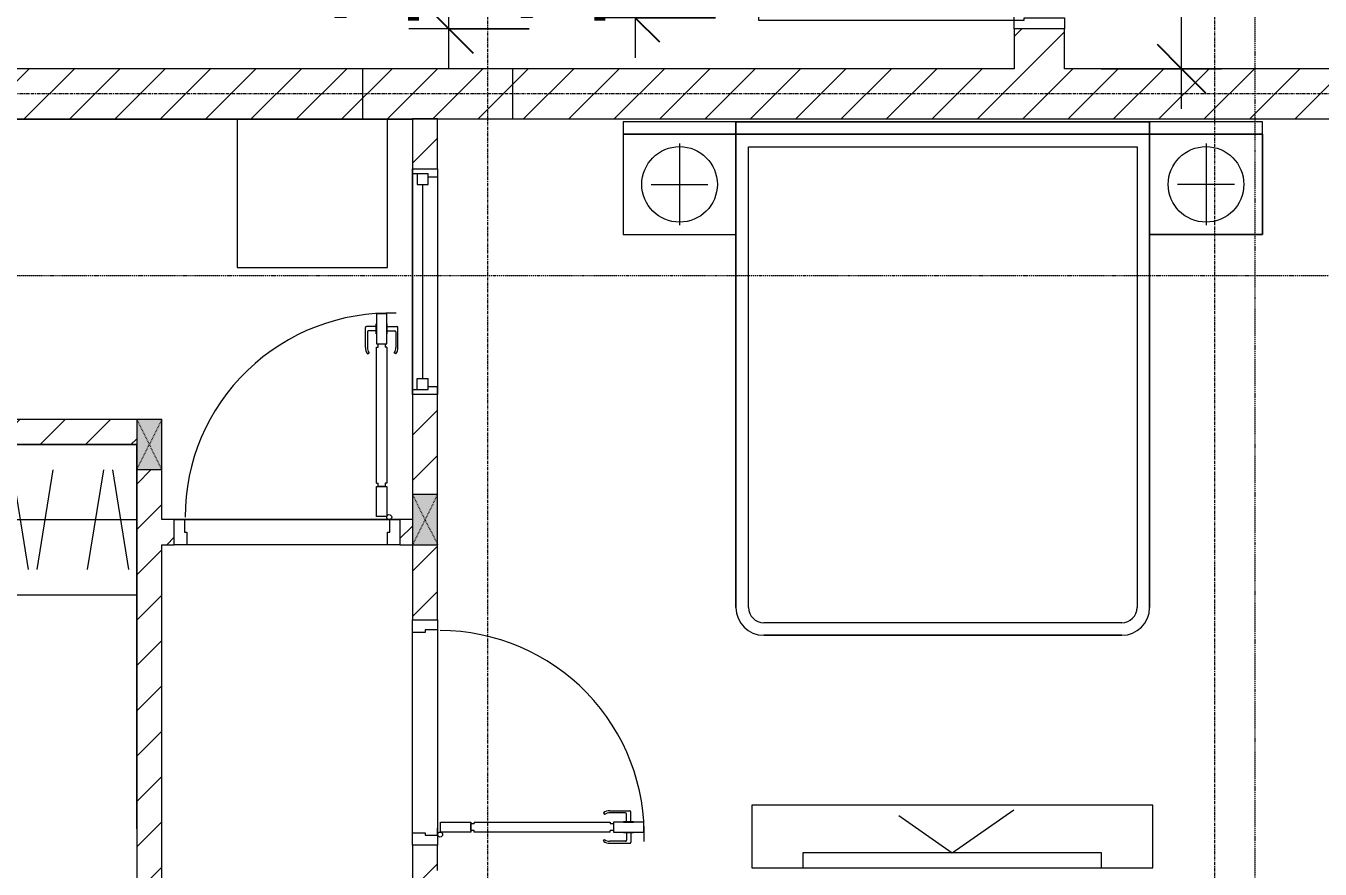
# Model space of a CAD drawing. Header units: millimetres. Extents: x 1591 to 239243, y -15958 to 82755.
# Drawn here: x 212209 to 217371, y 66842 to 70208 of the extents above; entities that cross this region are included whole.
import ezdxf

# ---------------------------------------------------------------- set-up
doc = ezdxf.new("R2010")
doc.units = ezdxf.units.MM
for name, pattern in [('Dash Dot 3_16_', [7.9375, 4.7625, -1.5875, 0, -1.5875]), ('Dash_2_', [6, 3, -3]), ('Grid Line', [22.225, 12.7, -3.175, 3.175, -3.175])]:
    doc.linetypes.add(name, pattern=pattern)
for name, color, linetype, lineweight in [('0-1', 250, 'Continuous', 5), ('A-ANNO-DIMS', 211, 'Continuous', 9), ('A-ANNO-DIMS-160', 211, 'Continuous', 9), ('A-DETL-GENF-1', 9, 'Continuous', 9), ('A-DETL-GENF-2', 10, 'Continuous', 9), ('A-DOOR-1', 254, 'Continuous', 9), ('A-DOOR-2', 9, 'Continuous', 9), ('A-DOOR-3', 10, 'Continuous', 9), ('A-DOOR-FRAM-1', 10, 'Continuous', 9), ('A-FLOR-1', 7, 'Continuous', 9), ('A-FLOR-2', 9, 'Continuous', 9), ('A-GLAZ-1', 254, 'Continuous', 9), ('A-GLAZ-2', 9, 'Continuous', 9), ('A-WALL-1', 253, 'Continuous', 18), ('A-WALL-2', 9, 'Continuous', 9), ('A-WALL-3', 113, 'Continuous', 18), ('A-WALL-PATT-1', 10, 'Continuous', 9), ('A-WALL-PATT-2', 111, 'Continuous', 9), ('G-ANNO-SYMB-1', 111, 'Dash Dot 3_16_', 18), ('G-IMPT-1', 254, 'Continuous', 9), ('I-FURN', 30, 'Continuous', 9), ('I-FURN-1', 254, 'Continuous', 9), ('S-COLS', 52, 'Continuous', 9), ('S-COLS-2', 250, 'Continuous', 18), ('S-COLS-4', 254, 'Continuous', 9), ('S-COLS-5', 253, 'Continuous', 18), ('S-COLS-HDLN-1', 9, 'Dash_2_', 9), ('S-GRID-1', 1, 'Grid Line', 9)]:
    doc.layers.add(name, color=color, linetype=linetype, lineweight=lineweight)
doc.styles.add('UTM Avo', font='UTM Avo.ttf', dxfattribs={"width": 0.9, "height": 400})
doc.dimstyles.new('1_Dim_chi_tiet_2_5', dxfattribs={"dimscale": 304.8, "dimtxt": 399.720379, "dimasz": 0.629921, "dimexe": 0.524934, "dimexo": 0.0625, "dimgap": 0.052493, "dimtad": 1, "dimdec": 0, "dimrnd": 5, "dimzin": 0, "dimdsep": 46, "dimtxsty": 'UTM Avo', "dimblk1": 'OBLIQUE', "dimblk2": 'OBLIQUE', "dimsah": 1, "dimcen": 0.09, "dimdle": 0.524934, "dimazin": 0, "dimtfac": 1, "dimtdec": 4, "dimtix": 1, "dimtmove": 0, "dimatfit": 3, "dimfxl": 1.049869, "dimfxlon": 1, "dimtvp": 1, "dimtolj": 1, "dimtzin": 0, "dimarcsym": 2})
pattern_1 = [(45, (0, 0), (-90.50967, 90.50967), [])]
pattern_2 = [(45, (101998.83, 0), (-90.50967, 90.50967), [])]

# ---------------------------------------------------------------- blocks, each defined once
blk = doc.blocks.new('NCV_TKTC_KET CAU_rvt-1-TKCS_MB TẦNG 5')
at = {"layer": 'A-FLOR-1'}
for p, q in [((108052.6, 69835.3), (111052.6, 69835.3)), ((111052.6, 69835.3), (111652.6, 69835.3)), ((111652.6, 69835.3), (111752.1, 69835.3)), ((111752.1, 69835.3), (111752.1, 68238.1)), ((111752.1, 68238.1), (110752.6, 68238.1))]:
    blk.add_line(p, q, dxfattribs=at)
at = {"layer": 'S-COLS-2'}
for p, q in [((111552.6, 70036.9), (111552.6, 69836.9)), ((112152.6, 70036.9), (111552.6, 70036.9)), ((112152.6, 69836.9), (112152.6, 70036.9)), ((111552.6, 69836.9), (112152.6, 69836.9))]:
    blk.add_line(p, q, dxfattribs=at)
blk = doc.blocks.new('DOOR_CW_01 CANH MO-PANEL KINH - DIW_01-900x2200-CỬA GỖ VÂN LAMINATE-553375-TKCS_MB TẦNG 5')
at = {"layer": 'A-DETL-GENF-1'}
for p, q in [((-397, -182), (-397, -62)), ((-397, -62), (-357, -62)), ((-357, -62), (-357, -182)), ((-357, -182), (-397, -182)), ((-397, -196), (-391, -196)), ((-397, -738), (-397, -196)), ((-391, -196), (-391, -182)), ((-391, -182), (-363, -182)), ((-363, -182), (-363, -196)), ((-357, -196), (-363, -196)), ((-357, -196), (-357, -738)), ((-433.9, -711.2), (-427.3, -715.8)), ((-320.1, -711.2), (-326.7, -715.8)), ((-442, -737), (-442, -816.5)), ((-434, -799.5), (-434, -737)), ((-397, -738), (-391, -738)), ((-357, -752), (-397, -752)), ((-397, -752), (-397, -872)), ((-391, -752), (-391, -738)), ((-363, -752), (-391, -752)), ((-357, -738), (-363, -738)), ((-363, -738), (-363, -752)), ((-357, -872), (-357, -752)), ((-320, -799.5), (-320, -737)), ((-312, -737), (-312, -816.5)), ((-399, -820.5), (-438, -820.5)), ((-399, -803.5), (-430, -803.5)), ((-399, -792.2), (-399, -831.8)), ((-397, -792.2), (-399, -792.2)), ((-397, -792.2), (-397, -831.8)), ((-357, -792.2), (-357, -831.8)), ((-357, -792.2), (-355, -792.2)), ((-355, -792.2), (-355, -831.8)), ((-355, -803.5), (-324, -803.5)), ((-355, -820.5), (-316, -820.5)), ((-399, -831.8), (-397, -831.8)), ((-397, -872), (-357, -872)), ((-355, -831.8), (-357, -831.8))]:
    blk.add_line(p, q, dxfattribs=at)
blk.add_circle((-407, -60), 10, dxfattribs=at)
for centre, radius, start, end in [((-407, -60), 814, 268, 0), ((-397, -737), 45, 145, 180), ((-397, -737), 37, 145, 180), ((-357, -737), 37, 0, 35), ((-357, -737), 45, 360, 35), ((-438, -816.5), 4, 180, 270), ((-430, -799.5), 4, 180, 270), ((-324, -799.5), 4, 270, 0), ((-316, -816.5), 4, 270, 0)]:
    blk.add_arc(centre, radius, start, end, dxfattribs=at)
at = {"layer": 'A-DOOR-2'}
for p, q in [((-450, -50), (-450, 50)), ((-450, 50), (-400, 50)), ((-400, 50), (-400, 0)), ((400, 0), (400, 50)), ((400, 50), (450, 50)), ((450, 50), (450, -50)), ((-410, -50), (-450, -50)), ((-410, 0), (-410, -50)), ((-400, 0), (-410, 0)), ((-407, -50), (-382, -50)), ((410, 0), (400, 0)), ((410, -50), (410, 0)), ((450, -50), (410, -50))]:
    blk.add_line(p, q, dxfattribs=at)
blk = doc.blocks.new('M_Fixed - 900 x 1400-901190-TKCS_MB TẦNG 5')
at = {"layer": 'A-GLAZ-2'}
for p, q in [((-450, 63), (-431, 63)), ((-431, 63), (-431, 0)), ((431, 63), (431, 0)), ((448.9, 63), (431, 63)), ((-431, 44), (-387, 44)), ((-387, 44), (-387, 0)), ((-387, 22), (387, 22)), ((387, 44), (387, 0)), ((431, 44), (387, 44)), ((-450, -37), (-418, -37)), ((-431, 0), (-387, 0)), ((-418, 0), (-418, -37)), ((387, 0), (431, 0)), ((418, 0), (418, -37)), ((450, -37), (418, -37))]:
    blk.add_line(p, q, dxfattribs=at)
blk = doc.blocks.new('GIUONG NGU-2TAB-1600x2000 - GIUONG NGU-2TAB-1600x2000-885815-TKCS_MB TẦNG 5')
at = {"layer": 'I-FURN-1'}
for p, q in [((458.5, 0), (8.5, 0)), ((8.5, 0), (8.5, -50)), ((458.5, -50), (458.5, 0)), ((2108.2, 0), (458.5, 0)), ((458.5, 0), (458.5, -50)), ((458.5, 0), (2108.2, 0)), ((2108.2, -50), (2108.2, 0)), ((458.5, -50), (8.5, -50)), ((8.5, -50), (8.5, -450.3)), ((8.5, -50), (458.5, -50)), ((458.5, -50), (8.5, -50)), ((8.5, -50), (8.5, -450.3)), ((458.5, -450.3), (458.5, -50)), ((2108.2, -50), (458.5, -50)), ((458.5, -50), (458.5, -1938.9)), ((458.5, -50), (2108.2, -50)), ((458.5, -1938.9), (458.5, -50)), ((458.5, -450.3), (458.5, -50)), ((458.5, -50), (2108.2, -50)), ((2558.2, 0), (2108.2, 0)), ((2108.2, 0), (2108.2, -50)), ((2558.2, -50), (2108.2, -50)), ((2108.2, -50), (2108.2, -450.3)), ((2108.2, -1938.9), (2108.2, -50)), ((2108.2, -50), (2558.2, -50)), ((2108.2, -50), (2558.2, -50)), ((2108.2, -450.3), (2108.2, -50)), ((2108.2, -50), (2108.2, -1938.9)), ((2558.2, -50), (2558.2, 0)), ((2558.2, -450.3), (2558.2, -50)), ((2558.2, -50), (2558.2, -450.3)), ((233.5, -86.8), (233.5, -413.5)), ((508.5, -100), (2058.2, -100)), ((508.5, -1938.9), (508.5, -100)), ((2058.2, -100), (2058.2, -1938.9)), ((2333.2, -86.8), (2333.2, -413.5)), ((120.2, -250.2), (346.8, -250.2)), ((2446.5, -250.2), (2219.8, -250.2)), ((8.5, -450.3), (458.5, -450.3)), ((8.5, -450.3), (458.5, -450.3)), ((2108.2, -450.3), (2558.2, -450.3)), ((2558.2, -450.3), (2108.2, -450.3)), ((1997.1, -2000), (569.6, -2000)), ((569.6, -2050), (1997.1, -2050)), ((1997.1, -2050), (569.6, -2050))]:
    blk.add_line(p, q, dxfattribs=at)
for centre in [(233.5, -250.2), (2333.2, -250.2)]:
    blk.add_circle(centre, 150.7, dxfattribs=at)
for centre, radius, start, end in [((569.6, -1938.9), 111.1, 180, 270), ((569.6, -1938.9), 111.1, 180, 270), ((569.6, -1938.9), 61.1, 180, 270), ((1997.1, -1938.9), 111.1, 270, 360), ((1997.1, -1938.9), 61.1, 270, 0), ((1997.1, -1938.9), 111.1, 270, 0)]:
    blk.add_arc(centre, radius, start, end, dxfattribs=at)
blk = doc.blocks.new('TU DO LV A - TU DO LV A-885793-TKCS_MB TẦNG 5')
at = {"layer": 'I-FURN'}
for p, q in [((4.3, 101), (68.9, 499)), ((169, 101), (104.4, 499)), ((202.5, 101), (267.1, 499)), ((404.3, 101), (468.9, 499)), ((569, 101), (504.4, 499)), ((602.5, 101), (667.1, 499)), ((804.3, 101), (868.9, 499)), ((969, 101), (904.4, 499)), ((1002.5, 101), (1067.1, 499)), ((1204.3, 101), (1268.9, 499)), ((1369, 101), (1304.4, 499)), ((1402.5, 101), (1467.1, 499)), ((1604.3, 101), (1668.9, 499)), ((1769, 101), (1704.4, 499)), ((1802.5, 101), (1867.1, 499)), ((2004.3, 101), (2068.9, 499)), ((2169, 101), (2104.4, 499)), ((2202.5, 101), (2267.1, 499)), ((2404.3, 101), (2468.9, 499)), ((2569, 101), (2504.4, 499)), ((2602.5, 101), (2667.1, 499)), ((2804.3, 101), (2868.9, 499)), ((2969, 101), (2904.4, 499)), ((0, 300), (3000, 300)), ((0, 0), (3000, 0))]:
    blk.add_line(p, q, dxfattribs=at)
at = {"layer": 'I-FURN-1'}
blk.add_line((0, 0), (3000, 0), dxfattribs=at)
blk = doc.blocks.new('MAY GIAT - MAY GIAT_dwg-V49-TKCS_MB TẦNG 5')
at = {"layer": 'G-IMPT-1', "flags": 128}
blk.add_lwpolyline([(5, 596.2), (5, 2.3), (605, 2.3), (605, 596.2)], dxfattribs=at)
blk = doc.blocks.new('MAY GIAT - MAY GIAT-V83-TKCS_MB TẦNG 5')
at = {"layer": 'I-FURN-1'}
for p, q in [((5, 596.2), (5, 2.3)), ((605, 2.3), (605, 596.2)), ((5, 2.3), (605, 2.3))]:
    blk.add_line(p, q, dxfattribs=at)
blk.add_blockref('MAY GIAT - MAY GIAT_dwg-V49-TKCS_MB TẦNG 5', (0, 0))
blk = doc.blocks.new('G1_SOF - BO TRU - 100x200-745959-TKCS_MB TẦNG 5')
at = {"layer": 'S-COLS'}
blk.add_hatch(color=256, dxfattribs=at).paths.add_polyline_path([(-50, 100), (-50, -100), (50, -100), (50, 100)])
at = {"layer": 'S-COLS-5'}
for p, q in [((50, 100), (-50, 100)), ((-50, 100), (-50, -100)), ((50, -100), (50, 100)), ((-50, -100), (50, -100))]:
    blk.add_line(p, q, dxfattribs=at)
at = {"layer": 'S-COLS-HDLN-1'}
for p, q in [((50, 100), (-50, -100)), ((-50, 100), (50, -100))]:
    blk.add_line(p, q, dxfattribs=at)
blk = doc.blocks.new('RES_BAN AN - RES_BAN AN-901223-TKCS_MB TẦNG 5')
at = {"layer": 'I-FURN-1'}
for p, q in [((1600, 0), (0, 0)), ((0, 0), (0, -250)), ((1600, -250), (1600, 0)), ((0, -250), (1600, -250))]:
    blk.add_line(p, q, dxfattribs=at)
blk = doc.blocks.new('KE TIVI-2 - KE TIVI-2-885819-TKCS_MB TẦNG 5')
at = {"layer": 'I-FURN-1'}
for p, q in [((-595.6, 0), (-595.6, -60)), ((595.6, 0), (-595.6, 0)), ((595.6, -60), (595.6, 0)), ((-595.6, -60), (595.6, -60)), ((0, -60), (-245.7, -232.1)), ((213, -209.1), (0, -60))]:
    blk.add_line(p, q, dxfattribs=at)
blk = doc.blocks.new('DOOR_CW_01 CANH MO-PANEL KINH - DIG_01-900x2200-CỬA NHÔM KÍNH-901215-TKCS_MB TẦNG 5')
at = {"layer": 'A-DETL-GENF-1'}
for p, q in [((-397, -182), (-397, -62)), ((-397, -62), (-357, -62)), ((-357, -62), (-357, -182)), ((-357, -182), (-397, -182)), ((-397, -196), (-391, -196)), ((-397, -738), (-397, -196)), ((-391, -196), (-391, -182)), ((-391, -182), (-363, -182)), ((-363, -182), (-363, -196)), ((-357, -196), (-363, -196)), ((-357, -196), (-357, -738)), ((-433.9, -711.2), (-427.3, -715.8)), ((-320.1, -711.2), (-326.7, -715.8)), ((-442, -737), (-442, -816.5)), ((-434, -799.5), (-434, -737)), ((-397, -738), (-391, -738)), ((-357, -752), (-397, -752)), ((-397, -752), (-397, -872)), ((-391, -752), (-391, -738)), ((-363, -752), (-391, -752)), ((-357, -738), (-363, -738)), ((-363, -738), (-363, -752)), ((-357, -872), (-357, -752)), ((-320, -799.5), (-320, -737)), ((-312, -737), (-312, -816.5)), ((-399, -820.5), (-438, -820.5)), ((-399, -803.5), (-430, -803.5)), ((-399, -792.2), (-399, -831.8)), ((-397, -792.2), (-399, -792.2)), ((-397, -792.2), (-397, -831.8)), ((-357, -792.2), (-357, -831.8)), ((-357, -792.2), (-355, -792.2)), ((-355, -792.2), (-355, -831.8)), ((-355, -803.5), (-324, -803.5)), ((-355, -820.5), (-316, -820.5)), ((-399, -831.8), (-397, -831.8)), ((-397, -872), (-357, -872)), ((-355, -831.8), (-357, -831.8))]:
    blk.add_line(p, q, dxfattribs=at)
blk.add_circle((-407, -60), 10, dxfattribs=at)
for centre, radius, start, end in [((-407, -60), 814, 268, 0), ((-397, -737), 45, 145, 180), ((-397, -737), 37, 145, 180), ((-357, -737), 37, 0, 35), ((-357, -737), 45, 360, 35), ((-438, -816.5), 4, 180, 270), ((-430, -799.5), 4, 180, 270), ((-324, -799.5), 4, 270, 0), ((-316, -816.5), 4, 270, 0)]:
    blk.add_arc(centre, radius, start, end, dxfattribs=at)
at = {"layer": 'A-DOOR-2'}
for p, q in [((-450, -50), (-450, 50)), ((-450, 50), (-400, 50)), ((-400, 50), (-400, 0)), ((400, 0), (400, 50)), ((400, 50), (450, 50)), ((450, 50), (450, -50)), ((-410, -50), (-450, -50)), ((-410, 0), (-410, -50)), ((-400, 0), (-410, 0)), ((-407, -50), (-382, -50)), ((410, 0), (400, 0)), ((410, -50), (410, 0)), ((450, -50), (410, -50))]:
    blk.add_line(p, q, dxfattribs=at)
blk = doc.blocks.new('NCV_TKTC_TANG 5_rvt-1-TKCS_MB TẦNG 5')
at = {"layer": 'A-WALL-PATT-1'}
h = blk.add_hatch(dxfattribs=at)
h.set_pattern_fill('FP_1', color=256, style=0, pattern_type=2)
h.set_pattern_definition(pattern_1)
h.paths.add_polyline_path([(111852.6, 64936.9), (111852.6, 65837.4), (111752.6, 65837.4), (111752.6, 65036.9), (111852.5, 65036.9), (111852.5, 64936.9)])
h.paths.add_polyline_path([(111802.6, 66637.4), (111852.6, 66637.4), (111852.6, 66937), (111752.6, 66937), (111752.6, 66637.4)])
h.paths.add_polyline_path([(111802.6, 67837), (111852.6, 67837), (111852.6, 68136.9), (111752.6, 68136.9), (111752.6, 67837)])
h.paths.add_polyline_path([(111852.6, 68336.9), (111852.6, 68737), (111752.6, 68737), (111752.6, 68336.9), (111772.6, 68336.9)])
h.paths.add_polyline_path([(111852.6, 69637), (111852.6, 69836.9), (111752.6, 69835.3), (111752.6, 69637), (111833.7, 69637)])
h = blk.add_hatch(dxfattribs=at)
h.set_pattern_fill('FP_1', color=256, style=0, pattern_type=2)
h.set_pattern_definition(pattern_1)
h.paths.add_polyline_path([(110652.6, 68536.9), (110652.6, 68636.9), (107652.6, 68635.3), (107652.6, 68536.9), (109312.2, 68536.9)])
h = blk.add_hatch(dxfattribs=at)
h.set_pattern_fill('FP_1', color=256, style=0, pattern_type=2)
h.set_pattern_definition(pattern_1)
h.paths.add_polyline_path([(110752.5, 64936.9), (110752.6, 64936.9), (110752.5, 65037.4), (110752.5, 65036.9), (110752.5, 64940.3)])
h.paths.add_polyline_path([(110702.6, 65937.4), (110752.6, 65937.4), (110752.5, 68436.9), (110652.6, 68436.9), (110652.6, 65937.4)])
h = blk.add_hatch(dxfattribs=at)
h.set_pattern_fill('FP_1', color=256, style=0, pattern_type=2)
h.set_pattern_definition(pattern_1)
h.paths.add_polyline_path([(111752.1, 68136.9), (111752.6, 68136.9), (111752.1, 68236.9), (111702.6, 68236.9), (111702.6, 68136.9), (111752.1, 68136.9)])
h.paths.add_polyline_path([(110802.6, 68136.9), (110802.6, 68236.9), (110752.6, 68236.9), (110752.6, 68136.9), (110782.2, 68136.9)])
at = {"layer": 'A-FLOR-2'}
for p, q in [((110652.6, 68536.9), (107652.6, 68536.9)), ((110652.6, 68436.9), (110652.6, 68536.9)), ((110652.6, 67936.9), (110652.6, 68436.9)), ((111652.6, 68136.9), (110852.6, 68136.9)), ((110652.6, 67002.7), (110652.6, 67936.9)), ((111752.6, 66987), (111752.6, 67787)), ((111852.6, 67797), (111852.6, 66977))]:
    blk.add_line(p, q, dxfattribs=at)
at = {"layer": 'A-WALL-1'}
for p, q in [((111852.6, 69836.9), (111752.6, 69836.9)), ((111752.6, 69836.9), (111752.6, 69637)), ((111852.6, 69637), (111852.6, 69836.9)), ((111752.6, 69637), (111852.6, 69637)), ((111852.6, 68737), (111752.6, 68737)), ((111752.6, 68737), (111752.6, 68336.9)), ((111852.6, 68336.9), (111852.6, 68737)), ((110652.6, 68636.9), (107527.5, 68636.9)), ((107652.6, 68536.9), (110652.6, 68536.9)), ((110652.6, 68436.9), (110652.6, 65937.4)), ((110752.6, 68236.9), (110752.6, 68436.9)), ((110802.6, 68236.9), (110752.6, 68236.9)), ((111752.6, 68236.9), (111702.6, 68236.9)), ((110752.6, 65937.4), (110752.6, 68136.9)), ((110752.6, 68136.9), (110802.6, 68136.9)), ((111702.6, 68136.9), (111752.6, 68136.9)), ((111752.6, 68136.9), (111752.6, 67837)), ((111852.6, 67837), (111852.6, 68136.9)), ((111752.6, 66937), (111752.6, 66637.4)), ((111852.6, 66836.9), (111852.6, 66937))]:
    blk.add_line(p, q, dxfattribs=at)
at = {"layer": 'A-WALL-2'}
for p, q in [((111752.6, 68737), (111752.6, 69637)), ((111852.6, 69637), (111852.6, 68737)), ((110842.6, 68236.9), (111662.6, 68236.9)), ((111652.6, 68136.9), (110852.6, 68136.9)), ((111752.6, 66987), (111752.6, 67787)), ((111852.6, 67797), (111852.6, 66977))]:
    blk.add_line(p, q, dxfattribs=at)
at = {"layer": 'A-DOOR-1'}
for name, p, rotation in [('DOOR_CW_01 CANH MO-PANEL KINH - DIG_01-900x2200-CỬA NHÔM KÍNH-901215-TKCS_MB TẦNG 5', (111252.6, 68186.9), 180), ('DOOR_CW_01 CANH MO-PANEL KINH - DIW_01-900x2200-CỬA GỖ VÂN LAMINATE-553375-TKCS_MB TẦNG 5', (111802.6, 67387), 89.99999999999905)]:
    blk.add_blockref(name, p, dxfattribs=dict(at, rotation=rotation))
at = {"layer": 'A-GLAZ-1', "rotation": 89.99999999999905}
blk.add_blockref('M_Fixed - 900 x 1400-901190-TKCS_MB TẦNG 5', (111815.6, 69187), dxfattribs=at)
at = {"layer": 'I-FURN-1'}
for name, p in [('MAY GIAT - MAY GIAT-V83-TKCS_MB TẦNG 5', (111047.6, 69240.7)), ('GIUONG NGU-2TAB-1600x2000 - GIUONG NGU-2TAB-1600x2000-885815-TKCS_MB TẦNG 5', (112584.3, 69825.3)), ('TU DO LV A - TU DO LV A-885793-TKCS_MB TẦNG 5', (107652.6, 67936.9))]:
    blk.add_blockref(name, p, dxfattribs=at)
at = {"layer": 'I-FURN-1', "rotation": 180}
for name, p in [('RES_BAN AN - RES_BAN AN-901223-TKCS_MB TẦNG 5', (114705.6, 66846.9)), ('KE TIVI-2 - KE TIVI-2-885819-TKCS_MB TẦNG 5', (113905.6, 66846.9))]:
    blk.add_blockref(name, p, dxfattribs=at)
at = {"layer": 'S-COLS-4'}
for p in [(110702.6, 68536.9), (111802.6, 68236.9)]:
    blk.add_blockref('G1_SOF - BO TRU - 100x200-745959-TKCS_MB TẦNG 5', p, dxfattribs=at)
blk = doc.blocks.new('FD_05 - FD_05-1000x2200mm-835433-TKCS_MB TẦNG 5')
at = {"layer": 'A-DETL-GENF-2'}
for p, q in [((510, -100), (470, -100)), ((470, -100), (470, -1120)), ((510, -1120), (510, -100)), ((470, -1120), (510, -1120))]:
    blk.add_line(p, q, dxfattribs=at)
blk.add_arc((510, -100), 1020, 180, 267.7525, dxfattribs=at)
at = {"layer": 'A-DOOR-FRAM-1'}
for p, q in [((-545, 100), (-500, 100)), ((-545, -100), (-545, 100)), ((-500, 100), (-500, -60)), ((500, 100), (545, 100)), ((500, -60), (500, 100)), ((545, 100), (545, -100)), ((-510, -100), (-545, -100)), ((-500, -60), (-510, -60)), ((-510, -60), (-510, -100)), ((510, -60), (500, -60)), ((510, -100), (510, -60)), ((545, -100), (510, -100))]:
    blk.add_line(p, q, dxfattribs=at)
blk = doc.blocks.new('DIMBLOCK27-TKCS_MB TẦNG 5')
at = {"layer": 'A-ANNO-DIMS-160'}
for p, q in [((216818.7, 69876.9), (216818.7, 71671.9)), ((216498.7, 71511.9), (216978.7, 71511.9)), ((216818.7, 71511.9), (216498.7, 71511.9)), ((216498.7, 70036.9), (216978.7, 70036.9)), ((216818.7, 70036.9), (216498.7, 70036.9))]:
    blk.add_line(p, q, dxfattribs=at)
at = {"layer": 'A-ANNO-DIMS-160', "lineweight": 25}
for p, q in [((216818.7, 71511.9), (216722.7, 71607.9)), ((216818.7, 71511.9), (216914.7, 71415.9)), ((216818.7, 70036.9), (216722.7, 70132.9)), ((216818.7, 70036.9), (216914.7, 69940.9))]:
    blk.add_line(p, q, dxfattribs=at)
at = {"layer": 'A-ANNO-DIMS-160', "color": 0, "insert": (216299.1, 70226.7), "char_height": 400, "width": 1314.636, "attachment_point": 1, "rotation": 90, "line_spacing_factor": 1.110334, "style": 'UTM Avo'}
blk.add_mtext('1475', dxfattribs=at)
blk = doc.blocks.new('_Oblique')
at = {"color": 0, "linetype": 'ByBlock', "lineweight": -2}
blk.add_line((-0.5, -0.5), (0.5, 0.5), dxfattribs=at)
blk = doc.blocks.new('DIMBLOCK198-TKCS_MB TẦNG 5')
at = {"layer": 'A-ANNO-DIMS-160'}
for p, q in [((213896.8, 70035.3), (213896.8, 71445.3)), ((214216.8, 71285.3), (213736.8, 71285.3)), ((213896.8, 71285.3), (214216.8, 71285.3)), ((214216.8, 70195.3), (213736.8, 70195.3)), ((213896.8, 70195.3), (214216.8, 70195.3))]:
    blk.add_line(p, q, dxfattribs=at)
at = {"layer": 'A-ANNO-DIMS-160', "lineweight": 25}
for p, q in [((213896.8, 71285.3), (213800.8, 71381.3)), ((213896.8, 71285.3), (213992.8, 71189.3)), ((213896.8, 70195.3), (213800.8, 70291.3)), ((213896.8, 70195.3), (213992.8, 70099.3))]:
    blk.add_line(p, q, dxfattribs=at)
at = {"layer": 'A-ANNO-DIMS-160', "color": 0, "insert": (213377.2, 70192.5), "char_height": 400, "width": 1314.636, "attachment_point": 1, "rotation": 90, "line_spacing_factor": 1.110334, "style": 'UTM Avo'}
blk.add_mtext('1090', dxfattribs=at)
blk = doc.blocks.new('DIMBLOCK199-TKCS_MB TẦNG 5')
at = {"layer": 'A-ANNO-DIMS-160'}
for p, q in [((214640, 71400.3), (214640, 70080.3)), ((214960, 71240.3), (214480, 71240.3)), ((214640, 71240.3), (214960, 71240.3)), ((214960, 70240.3), (214480, 70240.3)), ((214640, 70240.3), (214960, 70240.3))]:
    blk.add_line(p, q, dxfattribs=at)
at = {"layer": 'A-ANNO-DIMS-160', "lineweight": 25}
for p, q in [((214640, 71240.3), (214544, 71336.3)), ((214640, 71240.3), (214736, 71144.3)), ((214640, 70240.3), (214544, 70336.3)), ((214640, 70240.3), (214736, 70144.3))]:
    blk.add_line(p, q, dxfattribs=at)
at = {"layer": 'A-ANNO-DIMS-160', "color": 0, "insert": (214120.4, 70192.5), "char_height": 400, "width": 1314.636, "attachment_point": 1, "rotation": 90, "line_spacing_factor": 1.110334, "style": 'UTM Avo'}
blk.add_mtext('1000', dxfattribs=at)

msp = doc.modelspace()

# ---------------------------------------------------------------- hatches: boundary and pattern name
at = {"layer": 'A-WALL-PATT-2'}
h = msp.add_hatch(dxfattribs=at)
h.set_pattern_fill('FP_1', color=256, style=0, pattern_type=2)
h.set_pattern_definition(pattern_2)
h.paths.add_polyline_path([(216351.4, 70036.9), (216351.3, 70195.3), (216151.4, 70195.3), (216151.4, 70036.9), (216351.3, 70036.9)])
h.paths.add_polyline_path([(216351.3, 71285.3), (216351.4, 71285.3), (216351.3, 71511.9), (216151.4, 71511.9), (216151.4, 71285.3), (216273.2, 71285.3)])
h.paths.add_polyline_path([(216351.4, 71711.9), (216351.2, 74516.9), (216151.4, 74516.9), (216151.4, 71711.9), (216351.3, 71711.9)])
h = msp.add_hatch(dxfattribs=at)
h.set_pattern_fill('FP_1', color=256, style=0, pattern_type=2)
h.set_pattern_definition(pattern_2)
h.paths.add_polyline_path([(210051.4, 69836.9), (217451.4, 69836.9), (217451.4, 70036.9), (210051.4, 70036.9)])

# ---------------------------------------------------------------- linework, layer by layer
at = {"layer": 'A-WALL-3'}
for p, q in [((216151.4, 70195.3), (216151.4, 70036.9)), ((216351.4, 70036.9), (216351.4, 70195.3)), ((216151.4, 70036.9), (210051.4, 70036.9)), ((217451.4, 70036.9), (216351.4, 70036.9)), ((210051.4, 69836.9), (217451.4, 69836.9))]:
    msp.add_line(p, q, dxfattribs=at)
at = {"layer": 'G-ANNO-SYMB-1'}
for p, q in [((217111.4, 82373.8), (217111.4, 13547.9)), ((130746.6, 69211.5), (236925.7, 69211.5))]:
    msp.add_line(p, q, dxfattribs=at)
at = {"layer": 'S-GRID-1'}
for p, q in [((214051.5, 19118.3), (214051.5, 76659.6)), ((216951.4, 19118.3), (216951.4, 76659.6)), ((229978.4, 69936.9), (136410.9, 69936.9))]:
    msp.add_line(p, q, dxfattribs=at)

# ---------------------------------------------------------------- block references
at = {"layer": '0-1'}
for name in ['NCV_TKTC_KET CAU_rvt-1-TKCS_MB TẦNG 5', 'NCV_TKTC_TANG 5_rvt-1-TKCS_MB TẦNG 5']:
    msp.add_blockref(name, (101998.8, 0), dxfattribs=at)
at = {"layer": 'A-DOOR-3', "rotation": 270.0000000000001}
msp.add_blockref('FD_05 - FD_05-1000x2200mm-835433-TKCS_MB TẦNG 5', (216251.4, 70740.3), dxfattribs=at)

# ---------------------------------------------------------------- dimensions: what is measured, and where the dimension line sits
at = {"layer": 'A-ANNO-DIMS'}
for base, p1, p2, override, picture, middle in [((216818.7, 71511.9), (216498.7, 70036.9), (216498.7, 71511.9), {"dimpost": '<>', "dimfxl": 1475}, 'DIMBLOCK27-TKCS_MB TẦNG 5', (216599.1, 70774.4)), ((213896.8, 71285.3), (214216.8, 70195.3), (214216.8, 71285.3), {"dimpost": '<>', "dimfxl": 1090}, 'DIMBLOCK198-TKCS_MB TẦNG 5', (213673.8, 70740.3)), ((214640, 70240.3), (214960, 71240.3), (214960, 70240.3), {"dimpost": '<>', "dimfxl": 1000}, 'DIMBLOCK199-TKCS_MB TẦNG 5', (214417, 70740.3))]:
    dim = msp.add_linear_dim(base=base, p1=p1, p2=p2, angle=90, dimstyle='1_Dim_chi_tiet_2_5', override=override, dxfattribs=at)
    dim.commit()
    dim.dimension.update_dxf_attribs({"geometry": picture, "text_midpoint": middle})

doc.saveas('drawing.dxf')
